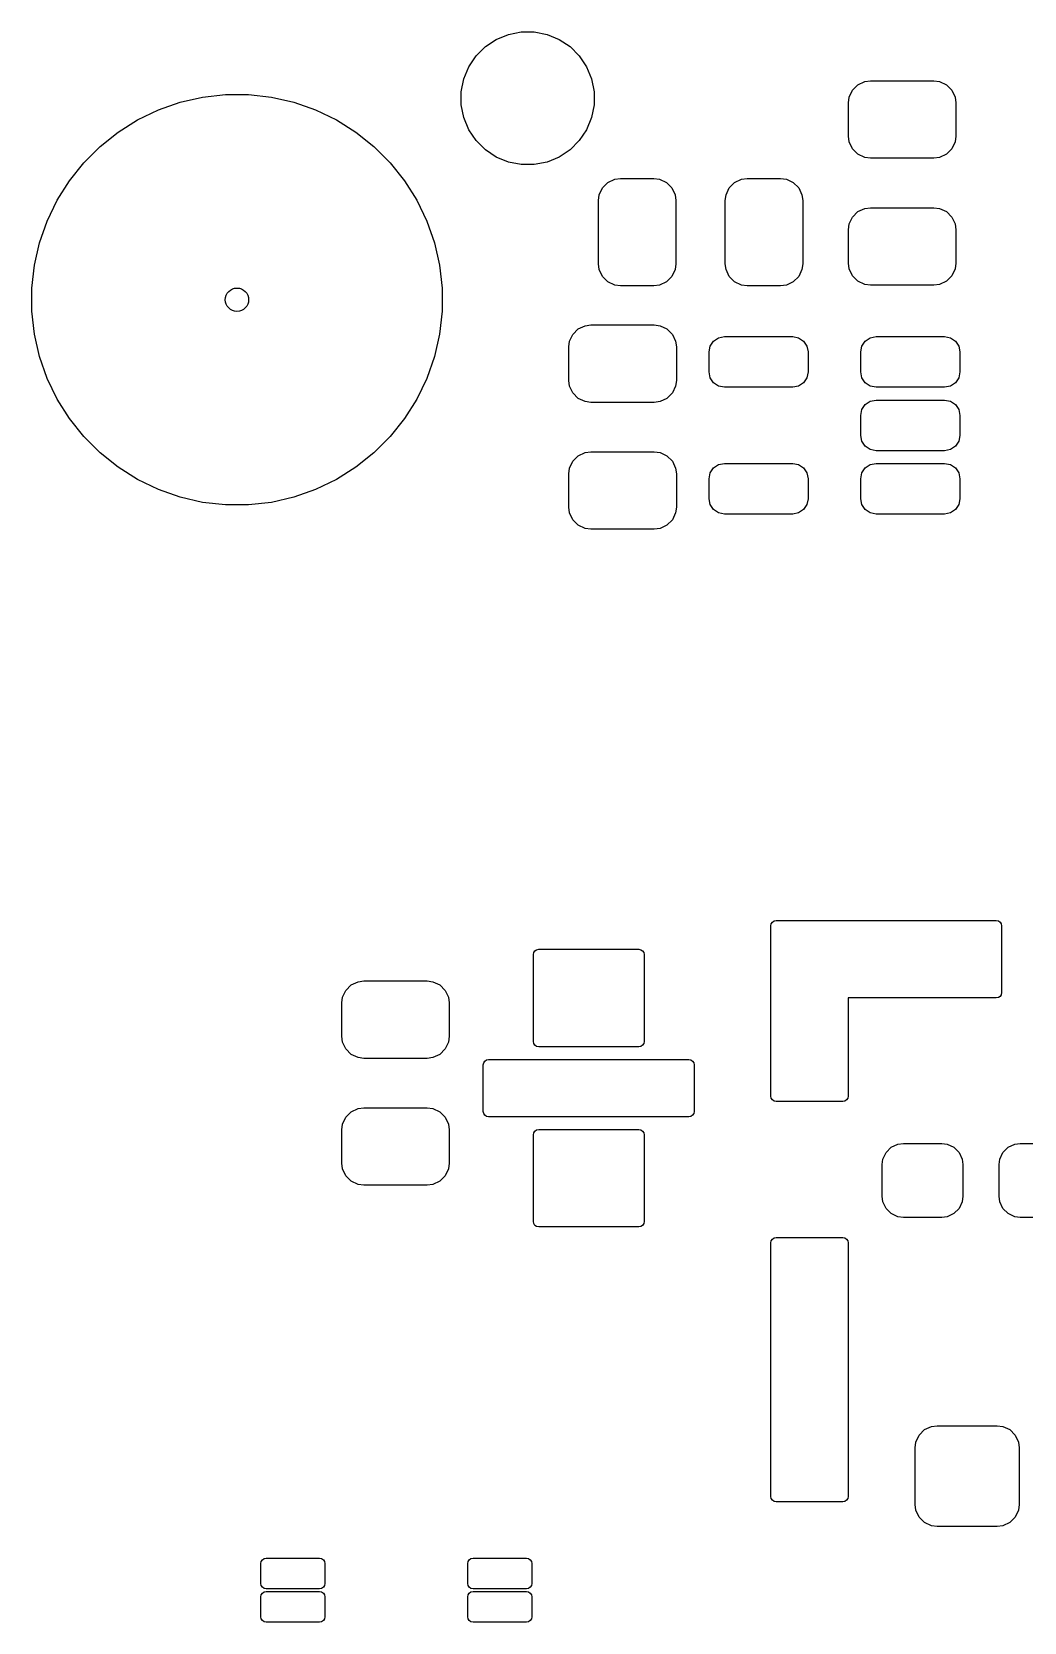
# Model space of a CAD drawing. Header units: inches. Extents: x 0.28 to 2.92, y 0.26 to 2.16.
# Drawn here: x 0.279 to 0.864, y 1.22 to 2.158 of the extents above; entities that cross this region are included whole.
import ezdxf

# ---------------------------------------------------------------- set-up
doc = ezdxf.new("R2010")
doc.units = ezdxf.units.IN
doc.header["$MEASUREMENT"] = 0
doc.layers.add('BLACK', color=250, linetype='CONTINUOUS')

msp = doc.modelspace()

# ---------------------------------------------------------------- linework, layer by layer
at = {"layer": 'BLACK', "linetype": 'CONTINUOUS'}
for p, q in [((0.56011, 2.15653), (0.56768, 2.15804)), ((0.56768, 2.15804), (0.5754, 2.15804)), ((0.5754, 2.15804), (0.58297, 2.15653)), ((0.54111, 2.14383), (0.54657, 2.14929)), ((0.54657, 2.14929), (0.55298, 2.15358)), ((0.55298, 2.15358), (0.56011, 2.15653)), ((0.58297, 2.15653), (0.5901, 2.15358)), ((0.5901, 2.15358), (0.59652, 2.14929)), ((0.59652, 2.14929), (0.60198, 2.14383)), ((0.53682, 2.13742), (0.54111, 2.14383)), ((0.60198, 2.14383), (0.60626, 2.13742)), ((0.53236, 2.12272), (0.53387, 2.13029)), ((0.53387, 2.13029), (0.53682, 2.13742)), ((0.60626, 2.13742), (0.60922, 2.13029)), ((0.60922, 2.13029), (0.61072, 2.12272)), ((0.37969, 2.11955), (0.3932, 2.12107)), ((0.3932, 2.12107), (0.4068, 2.12107)), ((0.4068, 2.12107), (0.42031, 2.11955)), ((0.53236, 2.115), (0.53236, 2.12272)), ((0.61072, 2.12272), (0.61072, 2.115)), ((0.76129, 2.11946), (0.7632, 2.12355)), ((0.7632, 2.12355), (0.76639, 2.12674)), ((0.76639, 2.12674), (0.77048, 2.12865)), ((0.77048, 2.12865), (0.77384, 2.12909)), ((0.77384, 2.12909), (0.81124, 2.12909)), ((0.81124, 2.12909), (0.81461, 2.12865)), ((0.81461, 2.12865), (0.8187, 2.12674)), ((0.8187, 2.12674), (0.82189, 2.12355)), ((0.82189, 2.12355), (0.82379, 2.11946)), ((0.34134, 2.10613), (0.3536, 2.11203)), ((0.3536, 2.11203), (0.36643, 2.11652)), ((0.36643, 2.11652), (0.37969, 2.11955)), ((0.42031, 2.11955), (0.43357, 2.11652)), ((0.43357, 2.11652), (0.4464, 2.11203)), ((0.4464, 2.11203), (0.45866, 2.10613)), ((0.53387, 2.10743), (0.53236, 2.115)), ((0.61072, 2.115), (0.60922, 2.10743)), ((0.76085, 2.1161), (0.76129, 2.11946)), ((0.76085, 2.09642), (0.76085, 2.1161)), ((0.82379, 2.11946), (0.82424, 2.1161)), ((0.82424, 2.1161), (0.82424, 2.09642)), ((0.32983, 2.09889), (0.34134, 2.10613)), ((0.45866, 2.10613), (0.47017, 2.09889)), ((0.53682, 2.1003), (0.53387, 2.10743)), ((0.60922, 2.10743), (0.60626, 2.1003)), ((0.3192, 2.09042), (0.32983, 2.09889)), ((0.47017, 2.09889), (0.4808, 2.09042)), ((0.54111, 2.09388), (0.53682, 2.1003)), ((0.54657, 2.08842), (0.54111, 2.09388)), ((0.60198, 2.09388), (0.59652, 2.08842)), ((0.60626, 2.1003), (0.60198, 2.09388)), ((0.76129, 2.09305), (0.76085, 2.09642)), ((0.7632, 2.08897), (0.76129, 2.09305)), ((0.82379, 2.09305), (0.82189, 2.08897)), ((0.82424, 2.09642), (0.82379, 2.09305)), ((0.30958, 2.0808), (0.3192, 2.09042)), ((0.4808, 2.09042), (0.49042, 2.0808)), ((0.55298, 2.08414), (0.54657, 2.08842)), ((0.56011, 2.08118), (0.55298, 2.08414)), ((0.5901, 2.08414), (0.58297, 2.08118)), ((0.59652, 2.08842), (0.5901, 2.08414)), ((0.76639, 2.08577), (0.7632, 2.08897)), ((0.77048, 2.08387), (0.76639, 2.08577)), ((0.77384, 2.08343), (0.77048, 2.08387)), ((0.81124, 2.08343), (0.77384, 2.08343)), ((0.81461, 2.08387), (0.81124, 2.08343)), ((0.8187, 2.08577), (0.81461, 2.08387)), ((0.82189, 2.08897), (0.8187, 2.08577)), ((0.30111, 2.07017), (0.30958, 2.0808)), ((0.49042, 2.0808), (0.49889, 2.07017)), ((0.56768, 2.07968), (0.56011, 2.08118)), ((0.5754, 2.07968), (0.56768, 2.07968)), ((0.58297, 2.08118), (0.5754, 2.07968)), ((0.29387, 2.05866), (0.30111, 2.07017)), ((0.49889, 2.07017), (0.50613, 2.05866)), ((0.61375, 2.06192), (0.61566, 2.06601)), ((0.61566, 2.06601), (0.61885, 2.0692)), ((0.61885, 2.0692), (0.62294, 2.07111)), ((0.62294, 2.07111), (0.6263, 2.07155)), ((0.6263, 2.07155), (0.64598, 2.07155)), ((0.64598, 2.07155), (0.64935, 2.07111)), ((0.64935, 2.07111), (0.65344, 2.0692)), ((0.65344, 2.0692), (0.65663, 2.06601)), ((0.65663, 2.06601), (0.65853, 2.06192)), ((0.68855, 2.06192), (0.69046, 2.06601)), ((0.69046, 2.06601), (0.69365, 2.0692)), ((0.69365, 2.0692), (0.69774, 2.07111)), ((0.69774, 2.07111), (0.7011, 2.07155)), ((0.7011, 2.07155), (0.72079, 2.07155)), ((0.72079, 2.07155), (0.72415, 2.07111)), ((0.72415, 2.07111), (0.72824, 2.0692)), ((0.72824, 2.0692), (0.73143, 2.06601)), ((0.73143, 2.06601), (0.73334, 2.06192)), ((0.28797, 2.0464), (0.29387, 2.05866)), ((0.50613, 2.05866), (0.51203, 2.0464)), ((0.61331, 2.05856), (0.61375, 2.06192)), ((0.61331, 2.02116), (0.61331, 2.05856)), ((0.65853, 2.06192), (0.65898, 2.05856)), ((0.65898, 2.05856), (0.65898, 2.02116)), ((0.68811, 2.05856), (0.68855, 2.06192)), ((0.68811, 2.02116), (0.68811, 2.05856)), ((0.73334, 2.06192), (0.73378, 2.05856)), ((0.73378, 2.05856), (0.73378, 2.02116)), ((0.28348, 2.03357), (0.28797, 2.0464)), ((0.51203, 2.0464), (0.51652, 2.03357)), ((0.76129, 2.04466), (0.7632, 2.04875)), ((0.7632, 2.04875), (0.76639, 2.05194)), ((0.76639, 2.05194), (0.77048, 2.05385)), ((0.77048, 2.05385), (0.77384, 2.05429)), ((0.77384, 2.05429), (0.81124, 2.05429)), ((0.81124, 2.05429), (0.81461, 2.05385)), ((0.81461, 2.05385), (0.8187, 2.05194)), ((0.8187, 2.05194), (0.82189, 2.04875)), ((0.82189, 2.04875), (0.82379, 2.04466)), ((0.76085, 2.0413), (0.76129, 2.04466)), ((0.76085, 2.02161), (0.76085, 2.0413)), ((0.82379, 2.04466), (0.82424, 2.0413)), ((0.82424, 2.0413), (0.82424, 2.02161)), ((0.28045, 2.02031), (0.28348, 2.03357)), ((0.51652, 2.03357), (0.51955, 2.02031)), ((0.27893, 2.0068), (0.28045, 2.02031)), ((0.51955, 2.02031), (0.52107, 2.0068)), ((0.61375, 2.01779), (0.61331, 2.02116)), ((0.61566, 2.01371), (0.61375, 2.01779)), ((0.65853, 2.01779), (0.65663, 2.01371)), ((0.65898, 2.02116), (0.65853, 2.01779)), ((0.68855, 2.01779), (0.68811, 2.02116)), ((0.69046, 2.01371), (0.68855, 2.01779)), ((0.73334, 2.01779), (0.73143, 2.01371)), ((0.73378, 2.02116), (0.73334, 2.01779)), ((0.76129, 2.01825), (0.76085, 2.02161)), ((0.7632, 2.01416), (0.76129, 2.01825)), ((0.82379, 2.01825), (0.82189, 2.01416)), ((0.82424, 2.02161), (0.82379, 2.01825)), ((0.61885, 2.01051), (0.61566, 2.01371)), ((0.62294, 2.00861), (0.61885, 2.01051)), ((0.6263, 2.00817), (0.62294, 2.00861)), ((0.64598, 2.00817), (0.6263, 2.00817)), ((0.64935, 2.00861), (0.64598, 2.00817)), ((0.65344, 2.01051), (0.64935, 2.00861)), ((0.65663, 2.01371), (0.65344, 2.01051)), ((0.69365, 2.01051), (0.69046, 2.01371)), ((0.69774, 2.00861), (0.69365, 2.01051)), ((0.7011, 2.00817), (0.69774, 2.00861)), ((0.72079, 2.00817), (0.7011, 2.00817)), ((0.72415, 2.00861), (0.72079, 2.00817)), ((0.72824, 2.01051), (0.72415, 2.00861)), ((0.73143, 2.01371), (0.72824, 2.01051)), ((0.76639, 2.01097), (0.7632, 2.01416)), ((0.77048, 2.00906), (0.76639, 2.01097)), ((0.77384, 2.00862), (0.77048, 2.00906)), ((0.81124, 2.00862), (0.77384, 2.00862)), ((0.81461, 2.00906), (0.81124, 2.00862)), ((0.8187, 2.01097), (0.81461, 2.00906)), ((0.82189, 2.01416), (0.8187, 2.01097)), ((0.27893, 1.9932), (0.27893, 2.0068)), ((0.52107, 2.0068), (0.52107, 1.9932)), ((0.28045, 1.97969), (0.27893, 1.9932)), ((0.52107, 1.9932), (0.51955, 1.97969)), ((0.5982, 1.97955), (0.60139, 1.98274)), ((0.60139, 1.98274), (0.60548, 1.98465)), ((0.60548, 1.98465), (0.60884, 1.98509)), ((0.60884, 1.98509), (0.64624, 1.98509)), ((0.64624, 1.98509), (0.64961, 1.98465)), ((0.64961, 1.98465), (0.6537, 1.98274)), ((0.6537, 1.98274), (0.65689, 1.97955)), ((0.28348, 1.96643), (0.28045, 1.97969)), ((0.51955, 1.97969), (0.51652, 1.96643)), ((0.59585, 1.9721), (0.59629, 1.97546)), ((0.59585, 1.95242), (0.59585, 1.9721)), ((0.59629, 1.97546), (0.5982, 1.97955)), ((0.65689, 1.97955), (0.65879, 1.97546)), ((0.65879, 1.97546), (0.65924, 1.9721)), ((0.65924, 1.9721), (0.65924, 1.95242)), ((0.67853, 1.96917), (0.67922, 1.97263)), ((0.67922, 1.97263), (0.68118, 1.97557)), ((0.68118, 1.97557), (0.68412, 1.97753)), ((0.68412, 1.97753), (0.68758, 1.97822)), ((0.68758, 1.97822), (0.72794, 1.97822)), ((0.72794, 1.97822), (0.7314, 1.97753)), ((0.7314, 1.97753), (0.73434, 1.97557)), ((0.73434, 1.97557), (0.7363, 1.97263)), ((0.7363, 1.97263), (0.73699, 1.96917)), ((0.76809, 1.96917), (0.76878, 1.97263)), ((0.76878, 1.97263), (0.77075, 1.97557)), ((0.77075, 1.97557), (0.77368, 1.97753)), ((0.77368, 1.97753), (0.77715, 1.97822)), ((0.77715, 1.97822), (0.8175, 1.97822)), ((0.8175, 1.97822), (0.82097, 1.97753)), ((0.82097, 1.97753), (0.82391, 1.97557)), ((0.82391, 1.97557), (0.82587, 1.97263)), ((0.82587, 1.97263), (0.82656, 1.96917)), ((0.28797, 1.9536), (0.28348, 1.96643)), ((0.51652, 1.96643), (0.51203, 1.9536)), ((0.67853, 1.95735), (0.67853, 1.96917)), ((0.73699, 1.96917), (0.73699, 1.95735)), ((0.76809, 1.95735), (0.76809, 1.96917)), ((0.82656, 1.96917), (0.82656, 1.95735)), ((0.29387, 1.94134), (0.28797, 1.9536)), ((0.51203, 1.9536), (0.50613, 1.94134)), ((0.59629, 1.94905), (0.59585, 1.95242)), ((0.65924, 1.95242), (0.65879, 1.94905)), ((0.67922, 1.95389), (0.67853, 1.95735)), ((0.68118, 1.95095), (0.67922, 1.95389)), ((0.7363, 1.95389), (0.73434, 1.95095)), ((0.73699, 1.95735), (0.7363, 1.95389)), ((0.76878, 1.95389), (0.76809, 1.95735)), ((0.77075, 1.95095), (0.76878, 1.95389)), ((0.82587, 1.95389), (0.82391, 1.95095)), ((0.82656, 1.95735), (0.82587, 1.95389)), ((0.5982, 1.94497), (0.59629, 1.94905)), ((0.60139, 1.94177), (0.5982, 1.94497)), ((0.65689, 1.94497), (0.6537, 1.94177)), ((0.65879, 1.94905), (0.65689, 1.94497)), ((0.68412, 1.94899), (0.68118, 1.95095)), ((0.68758, 1.9483), (0.68412, 1.94899)), ((0.72794, 1.9483), (0.68758, 1.9483)), ((0.7314, 1.94899), (0.72794, 1.9483)), ((0.73434, 1.95095), (0.7314, 1.94899)), ((0.77368, 1.94899), (0.77075, 1.95095)), ((0.77715, 1.9483), (0.77368, 1.94899)), ((0.8175, 1.9483), (0.77715, 1.9483)), ((0.82097, 1.94899), (0.8175, 1.9483)), ((0.82391, 1.95095), (0.82097, 1.94899)), ((0.30111, 1.92983), (0.29387, 1.94134)), ((0.50613, 1.94134), (0.49889, 1.92983)), ((0.60548, 1.93987), (0.60139, 1.94177)), ((0.60884, 1.93943), (0.60548, 1.93987)), ((0.64624, 1.93943), (0.60884, 1.93943)), ((0.64961, 1.93987), (0.64624, 1.93943)), ((0.6537, 1.94177), (0.64961, 1.93987)), ((0.76809, 1.93176), (0.76878, 1.93523)), ((0.76878, 1.93523), (0.77075, 1.93817)), ((0.77075, 1.93817), (0.77368, 1.94013)), ((0.77368, 1.94013), (0.77715, 1.94082)), ((0.77715, 1.94082), (0.8175, 1.94082)), ((0.8175, 1.94082), (0.82097, 1.94013)), ((0.82097, 1.94013), (0.82391, 1.93817)), ((0.82391, 1.93817), (0.82587, 1.93523)), ((0.82587, 1.93523), (0.82656, 1.93176)), ((0.30958, 1.9192), (0.30111, 1.92983)), ((0.49889, 1.92983), (0.49042, 1.9192)), ((0.76809, 1.91995), (0.76809, 1.93176)), ((0.82656, 1.93176), (0.82656, 1.91995)), ((0.3192, 1.90958), (0.30958, 1.9192)), ((0.49042, 1.9192), (0.4808, 1.90958)), ((0.76878, 1.91649), (0.76809, 1.91995)), ((0.77075, 1.91355), (0.76878, 1.91649)), ((0.82587, 1.91649), (0.82391, 1.91355)), ((0.82656, 1.91995), (0.82587, 1.91649)), ((0.32983, 1.90111), (0.3192, 1.90958)), ((0.4808, 1.90958), (0.47017, 1.90111)), ((0.59629, 1.90066), (0.5982, 1.90475)), ((0.5982, 1.90475), (0.60139, 1.90794)), ((0.60139, 1.90794), (0.60548, 1.90985)), ((0.60548, 1.90985), (0.60884, 1.91029)), ((0.60884, 1.91029), (0.64624, 1.91029)), ((0.64624, 1.91029), (0.64961, 1.90985)), ((0.64961, 1.90985), (0.6537, 1.90794)), ((0.6537, 1.90794), (0.65689, 1.90475)), ((0.65689, 1.90475), (0.65879, 1.90066)), ((0.77368, 1.91159), (0.77075, 1.91355)), ((0.77715, 1.9109), (0.77368, 1.91159)), ((0.8175, 1.9109), (0.77715, 1.9109)), ((0.82097, 1.91159), (0.8175, 1.9109)), ((0.82391, 1.91355), (0.82097, 1.91159)), ((0.34134, 1.89387), (0.32983, 1.90111)), ((0.47017, 1.90111), (0.45866, 1.89387)), ((0.59585, 1.8973), (0.59629, 1.90066)), ((0.59585, 1.87761), (0.59585, 1.8973)), ((0.65879, 1.90066), (0.65924, 1.8973)), ((0.65924, 1.8973), (0.65924, 1.87761)), ((0.67853, 1.89436), (0.67922, 1.89783)), ((0.67922, 1.89783), (0.68118, 1.90077)), ((0.68118, 1.90077), (0.68412, 1.90273)), ((0.68412, 1.90273), (0.68758, 1.90342)), ((0.68758, 1.90342), (0.72794, 1.90342)), ((0.72794, 1.90342), (0.7314, 1.90273)), ((0.7314, 1.90273), (0.73434, 1.90077)), ((0.73434, 1.90077), (0.7363, 1.89783)), ((0.7363, 1.89783), (0.73699, 1.89436)), ((0.76809, 1.89436), (0.76878, 1.89783)), ((0.76878, 1.89783), (0.77075, 1.90077)), ((0.77075, 1.90077), (0.77368, 1.90273)), ((0.77368, 1.90273), (0.77715, 1.90342)), ((0.77715, 1.90342), (0.8175, 1.90342)), ((0.8175, 1.90342), (0.82097, 1.90273)), ((0.82097, 1.90273), (0.82391, 1.90077)), ((0.82391, 1.90077), (0.82587, 1.89783)), ((0.82587, 1.89783), (0.82656, 1.89436)), ((0.3536, 1.88797), (0.34134, 1.89387)), ((0.36643, 1.88348), (0.3536, 1.88797)), ((0.4464, 1.88797), (0.43357, 1.88348)), ((0.45866, 1.89387), (0.4464, 1.88797)), ((0.67853, 1.88255), (0.67853, 1.89436)), ((0.73699, 1.89436), (0.73699, 1.88255)), ((0.76809, 1.88255), (0.76809, 1.89436)), ((0.82656, 1.89436), (0.82656, 1.88255)), ((0.37969, 1.88045), (0.36643, 1.88348)), ((0.3932, 1.87893), (0.37969, 1.88045)), ((0.4068, 1.87893), (0.3932, 1.87893)), ((0.42031, 1.88045), (0.4068, 1.87893)), ((0.43357, 1.88348), (0.42031, 1.88045)), ((0.59629, 1.87425), (0.59585, 1.87761)), ((0.65924, 1.87761), (0.65879, 1.87425)), ((0.67922, 1.87909), (0.67853, 1.88255)), ((0.68118, 1.87615), (0.67922, 1.87909)), ((0.7363, 1.87909), (0.73434, 1.87615)), ((0.73699, 1.88255), (0.7363, 1.87909)), ((0.76878, 1.87909), (0.76809, 1.88255)), ((0.77075, 1.87615), (0.76878, 1.87909)), ((0.82587, 1.87909), (0.82391, 1.87615)), ((0.82656, 1.88255), (0.82587, 1.87909)), ((0.5982, 1.87016), (0.59629, 1.87425)), ((0.60139, 1.86697), (0.5982, 1.87016)), ((0.65689, 1.87016), (0.6537, 1.86697)), ((0.65879, 1.87425), (0.65689, 1.87016)), ((0.68412, 1.87419), (0.68118, 1.87615)), ((0.68758, 1.8735), (0.68412, 1.87419)), ((0.72794, 1.8735), (0.68758, 1.8735)), ((0.7314, 1.87419), (0.72794, 1.8735)), ((0.73434, 1.87615), (0.7314, 1.87419)), ((0.77368, 1.87419), (0.77075, 1.87615)), ((0.77715, 1.8735), (0.77368, 1.87419)), ((0.8175, 1.8735), (0.77715, 1.8735)), ((0.82097, 1.87419), (0.8175, 1.8735)), ((0.82391, 1.87615), (0.82097, 1.87419)), ((0.60548, 1.86506), (0.60139, 1.86697)), ((0.60884, 1.86462), (0.60548, 1.86506)), ((0.64624, 1.86462), (0.60884, 1.86462)), ((0.64961, 1.86506), (0.64624, 1.86462)), ((0.6537, 1.86697), (0.64961, 1.86506)), ((0.7152, 1.63177), (0.71588, 1.63279)), ((0.71588, 1.63279), (0.7169, 1.63348)), ((0.7169, 1.63348), (0.71811, 1.63372)), ((0.71811, 1.63372), (0.75748, 1.63372)), ((0.75748, 1.63372), (0.84803, 1.63372)), ((0.84803, 1.63372), (0.84924, 1.63348)), ((0.84924, 1.63348), (0.85026, 1.63279)), ((0.85026, 1.63279), (0.85094, 1.63177)), ((0.71496, 1.63057), (0.7152, 1.63177)), ((0.71496, 1.5912), (0.71496, 1.63057)), ((0.85094, 1.63177), (0.85118, 1.63057)), ((0.85118, 1.63057), (0.85118, 1.5912)), ((0.57487, 1.6136), (0.57511, 1.6148)), ((0.57511, 1.6148), (0.57579, 1.61583)), ((0.57579, 1.61583), (0.57681, 1.61651)), ((0.57681, 1.61651), (0.57802, 1.61675)), ((0.57802, 1.61675), (0.63707, 1.61675)), ((0.63707, 1.61675), (0.63828, 1.61651)), ((0.63828, 1.61651), (0.6393, 1.61583)), ((0.6393, 1.61583), (0.63998, 1.6148)), ((0.63998, 1.6148), (0.64022, 1.6136)), ((0.57487, 1.56242), (0.57487, 1.6136)), ((0.64022, 1.6136), (0.64022, 1.56242)), ((0.4642, 1.59255), (0.46739, 1.59574)), ((0.46739, 1.59574), (0.47148, 1.59765)), ((0.47148, 1.59765), (0.47484, 1.59809)), ((0.47484, 1.59809), (0.51224, 1.59809)), ((0.51224, 1.59809), (0.51561, 1.59765)), ((0.51561, 1.59765), (0.5197, 1.59574)), ((0.5197, 1.59574), (0.52289, 1.59255)), ((0.46185, 1.5851), (0.46229, 1.58846)), ((0.46229, 1.58846), (0.4642, 1.59255)), ((0.52289, 1.59255), (0.52479, 1.58846)), ((0.52479, 1.58846), (0.52524, 1.5851)), ((0.71496, 1.53017), (0.71496, 1.5912)), ((0.84803, 1.58805), (0.76063, 1.58805)), ((0.76063, 1.58805), (0.76063, 1.53017)), ((0.84924, 1.58829), (0.84803, 1.58805)), ((0.85026, 1.58897), (0.84924, 1.58829)), ((0.85094, 1.58999), (0.85026, 1.58897)), ((0.85118, 1.5912), (0.85094, 1.58999)), ((0.46185, 1.56542), (0.46185, 1.5851)), ((0.52524, 1.5851), (0.52524, 1.56542)), ((0.46229, 1.56205), (0.46185, 1.56542)), ((0.4642, 1.55797), (0.46229, 1.56205)), ((0.46739, 1.55477), (0.4642, 1.55797)), ((0.52289, 1.55797), (0.5197, 1.55477)), ((0.52479, 1.56205), (0.52289, 1.55797)), ((0.52524, 1.56542), (0.52479, 1.56205)), ((0.57511, 1.56121), (0.57487, 1.56242)), ((0.57579, 1.56019), (0.57511, 1.56121)), ((0.57681, 1.55951), (0.57579, 1.56019)), ((0.57802, 1.55927), (0.57681, 1.55951)), ((0.63707, 1.55927), (0.57802, 1.55927)), ((0.63828, 1.55951), (0.63707, 1.55927)), ((0.6393, 1.56019), (0.63828, 1.55951)), ((0.63998, 1.56121), (0.6393, 1.56019)), ((0.64022, 1.56242), (0.63998, 1.56121)), ((0.47148, 1.55287), (0.46739, 1.55477)), ((0.47484, 1.55243), (0.47148, 1.55287)), ((0.51224, 1.55243), (0.47484, 1.55243)), ((0.51561, 1.55287), (0.51224, 1.55243)), ((0.5197, 1.55477), (0.51561, 1.55287)), ((0.54534, 1.54864), (0.54558, 1.54984)), ((0.54534, 1.52108), (0.54534, 1.54864)), ((0.54558, 1.54984), (0.54626, 1.55086)), ((0.54626, 1.55086), (0.54728, 1.55155)), ((0.54728, 1.55155), (0.54849, 1.55179)), ((0.54849, 1.55179), (0.6666, 1.55179)), ((0.6666, 1.55179), (0.6678, 1.55155)), ((0.6678, 1.55155), (0.66883, 1.55086)), ((0.66883, 1.55086), (0.66951, 1.54984)), ((0.66951, 1.54984), (0.66975, 1.54864)), ((0.66975, 1.54864), (0.66975, 1.52108)), ((0.7152, 1.52897), (0.71496, 1.53017)), ((0.76063, 1.53017), (0.76039, 1.52897)), ((0.4642, 1.51775), (0.46739, 1.52094)), ((0.46739, 1.52094), (0.47148, 1.52285)), ((0.47148, 1.52285), (0.47484, 1.52329)), ((0.47484, 1.52329), (0.51224, 1.52329)), ((0.51224, 1.52329), (0.51561, 1.52285)), ((0.51561, 1.52285), (0.5197, 1.52094)), ((0.5197, 1.52094), (0.52289, 1.51775)), ((0.54558, 1.51987), (0.54534, 1.52108)), ((0.66975, 1.52108), (0.66951, 1.51987)), ((0.71588, 1.52795), (0.7152, 1.52897)), ((0.7169, 1.52726), (0.71588, 1.52795)), ((0.71811, 1.52702), (0.7169, 1.52726)), ((0.75748, 1.52702), (0.71811, 1.52702)), ((0.75869, 1.52726), (0.75748, 1.52702)), ((0.75971, 1.52795), (0.75869, 1.52726)), ((0.76039, 1.52897), (0.75971, 1.52795)), ((0.46185, 1.5103), (0.46229, 1.51366)), ((0.46229, 1.51366), (0.4642, 1.51775)), ((0.52289, 1.51775), (0.52479, 1.51366)), ((0.52479, 1.51366), (0.52524, 1.5103)), ((0.54626, 1.51885), (0.54558, 1.51987)), ((0.54728, 1.51817), (0.54626, 1.51885)), ((0.54849, 1.51793), (0.54728, 1.51817)), ((0.6666, 1.51793), (0.54849, 1.51793)), ((0.6678, 1.51817), (0.6666, 1.51793)), ((0.66883, 1.51885), (0.6678, 1.51817)), ((0.66951, 1.51987), (0.66883, 1.51885)), ((0.46185, 1.49061), (0.46185, 1.5103)), ((0.52524, 1.5103), (0.52524, 1.49061)), ((0.57487, 1.5073), (0.57511, 1.5085)), ((0.57487, 1.45612), (0.57487, 1.5073)), ((0.57511, 1.5085), (0.57579, 1.50953)), ((0.57579, 1.50953), (0.57681, 1.51021)), ((0.57681, 1.51021), (0.57802, 1.51045)), ((0.57802, 1.51045), (0.63707, 1.51045)), ((0.63707, 1.51045), (0.63828, 1.51021)), ((0.63828, 1.51021), (0.6393, 1.50953)), ((0.6393, 1.50953), (0.63998, 1.5085)), ((0.63998, 1.5085), (0.64022, 1.5073)), ((0.64022, 1.5073), (0.64022, 1.45612)), ((0.78606, 1.50001), (0.79, 1.50185)), ((0.79, 1.50185), (0.79323, 1.50228)), ((0.79323, 1.50228), (0.81587, 1.50228)), ((0.81587, 1.50228), (0.81911, 1.50185)), ((0.81911, 1.50185), (0.82304, 1.50001)), ((0.85496, 1.50001), (0.85889, 1.50185)), ((0.85889, 1.50185), (0.86213, 1.50228)), ((0.86213, 1.50228), (0.88477, 1.50228)), ((0.78073, 1.48978), (0.78116, 1.49301)), ((0.78116, 1.49301), (0.78299, 1.49695)), ((0.78299, 1.49695), (0.78606, 1.50001)), ((0.82304, 1.50001), (0.82611, 1.49695)), ((0.82611, 1.49695), (0.82794, 1.49301)), ((0.82794, 1.49301), (0.82837, 1.48978)), ((0.84963, 1.48978), (0.85006, 1.49301)), ((0.85006, 1.49301), (0.85189, 1.49695)), ((0.85189, 1.49695), (0.85496, 1.50001)), ((0.46229, 1.48725), (0.46185, 1.49061)), ((0.4642, 1.48316), (0.46229, 1.48725)), ((0.46739, 1.47997), (0.4642, 1.48316)), ((0.52289, 1.48316), (0.5197, 1.47997)), ((0.52479, 1.48725), (0.52289, 1.48316)), ((0.52524, 1.49061), (0.52479, 1.48725)), ((0.78073, 1.47107), (0.78073, 1.48978)), ((0.82837, 1.48978), (0.82837, 1.47107)), ((0.84963, 1.47107), (0.84963, 1.48978)), ((0.47148, 1.47806), (0.46739, 1.47997)), ((0.47484, 1.47762), (0.47148, 1.47806)), ((0.51224, 1.47762), (0.47484, 1.47762)), ((0.51561, 1.47806), (0.51224, 1.47762)), ((0.5197, 1.47997), (0.51561, 1.47806)), ((0.78116, 1.46784), (0.78073, 1.47107)), ((0.78299, 1.46391), (0.78116, 1.46784)), ((0.78606, 1.46084), (0.78299, 1.46391)), ((0.82611, 1.46391), (0.82304, 1.46084)), ((0.82794, 1.46784), (0.82611, 1.46391)), ((0.82837, 1.47107), (0.82794, 1.46784)), ((0.85006, 1.46784), (0.84963, 1.47107)), ((0.85189, 1.46391), (0.85006, 1.46784)), ((0.85496, 1.46084), (0.85189, 1.46391)), ((0.57511, 1.45491), (0.57487, 1.45612)), ((0.57579, 1.45389), (0.57511, 1.45491)), ((0.63998, 1.45491), (0.6393, 1.45389)), ((0.64022, 1.45612), (0.63998, 1.45491)), ((0.79, 1.459), (0.78606, 1.46084)), ((0.79323, 1.45857), (0.79, 1.459)), ((0.81587, 1.45857), (0.79323, 1.45857)), ((0.81911, 1.459), (0.81587, 1.45857)), ((0.82304, 1.46084), (0.81911, 1.459)), ((0.85889, 1.459), (0.85496, 1.46084)), ((0.86213, 1.45857), (0.85889, 1.459)), ((0.88477, 1.45857), (0.86213, 1.45857)), ((0.57681, 1.45321), (0.57579, 1.45389)), ((0.57802, 1.45297), (0.57681, 1.45321)), ((0.63707, 1.45297), (0.57802, 1.45297)), ((0.63828, 1.45321), (0.63707, 1.45297)), ((0.6393, 1.45389), (0.63828, 1.45321)), ((0.7152, 1.44476), (0.71588, 1.44579)), ((0.71588, 1.44579), (0.7169, 1.44647)), ((0.7169, 1.44647), (0.71811, 1.44671)), ((0.71811, 1.44671), (0.75748, 1.44671)), ((0.75748, 1.44671), (0.75869, 1.44647)), ((0.75869, 1.44647), (0.75971, 1.44579)), ((0.75971, 1.44579), (0.76039, 1.44476)), ((0.71496, 1.44356), (0.7152, 1.44476)), ((0.71496, 1.29395), (0.71496, 1.44356)), ((0.76039, 1.44476), (0.76063, 1.44356)), ((0.76063, 1.44356), (0.76063, 1.29395)), ((0.80249, 1.33018), (0.80568, 1.33337)), ((0.80568, 1.33337), (0.80977, 1.33528)), ((0.80977, 1.33528), (0.81313, 1.33572)), ((0.81313, 1.33572), (0.84857, 1.33572)), ((0.84857, 1.33572), (0.85193, 1.33528)), ((0.85193, 1.33528), (0.85602, 1.33337)), ((0.85602, 1.33337), (0.85921, 1.33018)), ((0.80014, 1.32273), (0.80058, 1.32609)), ((0.80058, 1.32609), (0.80249, 1.33018)), ((0.85921, 1.33018), (0.86112, 1.32609)), ((0.86112, 1.32609), (0.86156, 1.32273)), ((0.80014, 1.28927), (0.80014, 1.32273)), ((0.86156, 1.32273), (0.86156, 1.28927)), ((0.7152, 1.29275), (0.71496, 1.29395)), ((0.71588, 1.29173), (0.7152, 1.29275)), ((0.7169, 1.29104), (0.71588, 1.29173)), ((0.71811, 1.2908), (0.7169, 1.29104)), ((0.75748, 1.2908), (0.71811, 1.2908)), ((0.75869, 1.29104), (0.75748, 1.2908)), ((0.75971, 1.29173), (0.75869, 1.29104)), ((0.76039, 1.29275), (0.75971, 1.29173)), ((0.76063, 1.29395), (0.76039, 1.29275)), ((0.80058, 1.28591), (0.80014, 1.28927)), ((0.80249, 1.28182), (0.80058, 1.28591)), ((0.86112, 1.28591), (0.85921, 1.28182)), ((0.86156, 1.28927), (0.86112, 1.28591)), ((0.80568, 1.27863), (0.80249, 1.28182)), ((0.80977, 1.27672), (0.80568, 1.27863)), ((0.81313, 1.27628), (0.80977, 1.27672)), ((0.84857, 1.27628), (0.81313, 1.27628)), ((0.85193, 1.27672), (0.84857, 1.27628)), ((0.85602, 1.27863), (0.85193, 1.27672)), ((0.85921, 1.28182), (0.85602, 1.27863)), ((0.415, 1.25666), (0.41602, 1.25734)), ((0.41602, 1.25734), (0.41723, 1.25758)), ((0.41723, 1.25758), (0.44872, 1.25758)), ((0.44872, 1.25758), (0.44993, 1.25734)), ((0.44993, 1.25734), (0.45095, 1.25666)), ((0.53705, 1.25666), (0.53807, 1.25734)), ((0.53807, 1.25734), (0.53928, 1.25758)), ((0.53928, 1.25758), (0.57077, 1.25758)), ((0.57077, 1.25758), (0.57198, 1.25734)), ((0.57198, 1.25734), (0.573, 1.25666)), ((0.41408, 1.25443), (0.41432, 1.25564)), ((0.41408, 1.24262), (0.41408, 1.25443)), ((0.41432, 1.25564), (0.415, 1.25666)), ((0.45095, 1.25666), (0.45163, 1.25564)), ((0.45163, 1.25564), (0.45187, 1.25443)), ((0.45187, 1.25443), (0.45187, 1.24262)), ((0.53613, 1.25443), (0.53637, 1.25564)), ((0.53613, 1.24262), (0.53613, 1.25443)), ((0.53637, 1.25564), (0.53705, 1.25666)), ((0.573, 1.25666), (0.57368, 1.25564)), ((0.57368, 1.25564), (0.57392, 1.25443)), ((0.57392, 1.25443), (0.57392, 1.24262)), ((0.41432, 1.24142), (0.41408, 1.24262)), ((0.415, 1.24039), (0.41432, 1.24142)), ((0.41602, 1.23971), (0.415, 1.24039)), ((0.41723, 1.23947), (0.41602, 1.23971)), ((0.44872, 1.23947), (0.41723, 1.23947)), ((0.44993, 1.23971), (0.44872, 1.23947)), ((0.45095, 1.24039), (0.44993, 1.23971)), ((0.45163, 1.24142), (0.45095, 1.24039)), ((0.45187, 1.24262), (0.45163, 1.24142)), ((0.53637, 1.24142), (0.53613, 1.24262)), ((0.53705, 1.24039), (0.53637, 1.24142)), ((0.53807, 1.23971), (0.53705, 1.24039)), ((0.53928, 1.23947), (0.53807, 1.23971)), ((0.57077, 1.23947), (0.53928, 1.23947)), ((0.57198, 1.23971), (0.57077, 1.23947)), ((0.573, 1.24039), (0.57198, 1.23971)), ((0.57368, 1.24142), (0.573, 1.24039)), ((0.57392, 1.24262), (0.57368, 1.24142)), ((0.41408, 1.23475), (0.41432, 1.23595)), ((0.41408, 1.22294), (0.41408, 1.23475)), ((0.41432, 1.23595), (0.415, 1.23698)), ((0.415, 1.23698), (0.41602, 1.23766)), ((0.41602, 1.23766), (0.41723, 1.2379)), ((0.41723, 1.2379), (0.44872, 1.2379)), ((0.44872, 1.2379), (0.44993, 1.23766)), ((0.44993, 1.23766), (0.45095, 1.23698)), ((0.45095, 1.23698), (0.45163, 1.23595)), ((0.45163, 1.23595), (0.45187, 1.23475)), ((0.45187, 1.23475), (0.45187, 1.22294)), ((0.53613, 1.23475), (0.53637, 1.23595)), ((0.53613, 1.22294), (0.53613, 1.23475)), ((0.53637, 1.23595), (0.53705, 1.23698)), ((0.53705, 1.23698), (0.53807, 1.23766)), ((0.53807, 1.23766), (0.53928, 1.2379)), ((0.53928, 1.2379), (0.57077, 1.2379)), ((0.57077, 1.2379), (0.57198, 1.23766)), ((0.57198, 1.23766), (0.573, 1.23698)), ((0.573, 1.23698), (0.57368, 1.23595)), ((0.57368, 1.23595), (0.57392, 1.23475)), ((0.57392, 1.23475), (0.57392, 1.22294)), ((0.41432, 1.22173), (0.41408, 1.22294)), ((0.415, 1.22071), (0.41432, 1.22173)), ((0.41602, 1.22003), (0.415, 1.22071)), ((0.41723, 1.21979), (0.41602, 1.22003)), ((0.44872, 1.21979), (0.41723, 1.21979)), ((0.44993, 1.22003), (0.44872, 1.21979)), ((0.45095, 1.22071), (0.44993, 1.22003)), ((0.45163, 1.22173), (0.45095, 1.22071)), ((0.45187, 1.22294), (0.45163, 1.22173)), ((0.53637, 1.22173), (0.53613, 1.22294)), ((0.53705, 1.22071), (0.53637, 1.22173)), ((0.53807, 1.22003), (0.53705, 1.22071)), ((0.53928, 1.21979), (0.53807, 1.22003)), ((0.57077, 1.21979), (0.53928, 1.21979)), ((0.57198, 1.22003), (0.57077, 1.21979)), ((0.573, 1.22071), (0.57198, 1.22003)), ((0.57368, 1.22173), (0.573, 1.22071)), ((0.57392, 1.22294), (0.57368, 1.22173))]:
    msp.add_line(p, q, dxfattribs=at)
at = {"layer": 'BLACK'}
msp.add_circle((0.4, 2), 0.00689, dxfattribs=at)
at = {"layer": 'WHITE'}
msp.add_circle((0.4, 2), 0.00689, dxfattribs=at)

doc.saveas('drawing.dxf')
